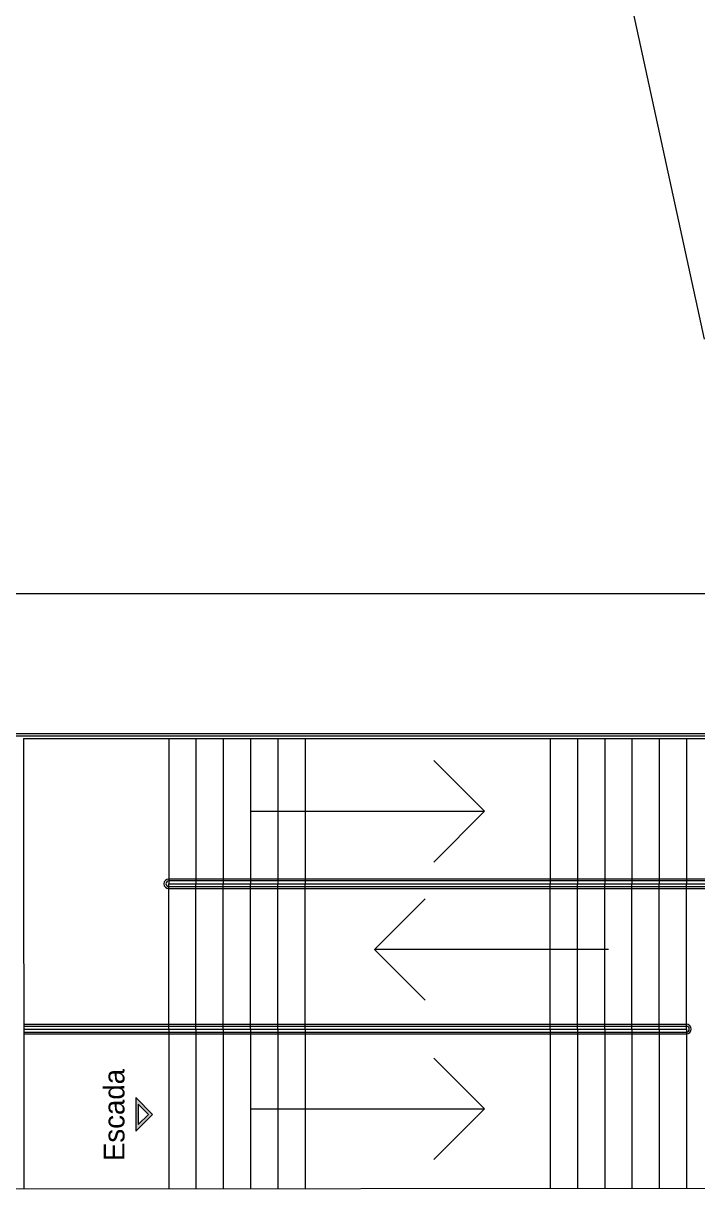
# Model space of a CAD drawing. Header units: millimetres. Extents: x -395 to 1008, y 9 to 692.
# Drawn here: x -345.12 to -338.16, y 26.77 to 38.84 of the extents above; entities that cross this region are included whole.
import ezdxf

# ---------------------------------------------------------------- set-up
doc = ezdxf.new("R2010")
doc.units = ezdxf.units.MM
doc.header["$LTSCALE"] = 0.1
doc.header["$MEASUREMENT"] = 0
doc.layers.add('.10 ultra fina', color=240, linetype='Continuous', lineweight=5)
doc.styles.add('Texto Wilian', font='himalaya.ttf')

# ---------------------------------------------------------------- blocks, each defined once
blk = doc.blocks.new('etwew')
at = {"layer": '.10 ultra fina', "lineweight": 5}
h = blk.add_hatch(color=240, dxfattribs=at)
h.dxf.hatch_style = 1
h.paths.add_polyline_path([(349.236, 87.83), (349.236, 87.484), (349.409, 87.657)])
h.paths.add_polyline_path([(349.263, 87.763), (349.37, 87.657), (349.263, 87.551)], flags=16)
at = {"layer": '.10 ultra fina', "color": 240, "lineweight": 5}
for p, q in [((344.675, 143.652), (355.11, 95.664)), ((329.928, 93.038), (356.428, 93.038)), ((356.383, 91.588), (331.425, 91.588)), ((331.425, 91.568), (356.383, 91.568)), ((348.075, 91.538), (356.428, 91.538)), ((348.075, 91.538), (348.08, 86.889)), ((349.578, 91.538), (349.578, 90.038)), ((349.859, 91.538), (349.859, 90.038)), ((350.141, 91.538), (350.141, 90.038)), ((350.423, 91.538), (350.423, 90.038)), ((350.704, 91.538), (350.704, 90.038)), ((350.986, 91.538), (350.986, 90.038)), ((353.52, 91.538), (353.52, 90.038)), ((353.802, 91.538), (353.802, 90.038)), ((354.083, 91.538), (354.083, 90.038)), ((354.365, 91.538), (354.365, 90.038)), ((354.646, 91.538), (354.646, 90.038)), ((354.928, 91.538), (354.928, 90.038)), ((352.841, 90.788), (352.316, 91.312)), ((350.423, 90.788), (352.841, 90.788)), ((352.841, 90.788), (352.316, 90.263)), ((356.428, 90.088), (349.578, 90.088)), ((356.428, 90.068), (349.578, 90.068)), ((349.578, 90.038), (354.928, 90.038)), ((349.578, 88.538), (349.578, 90.038)), ((349.859, 88.538), (349.859, 90.038)), ((350.141, 88.538), (350.141, 90.038)), ((350.423, 88.538), (350.423, 90.038)), ((350.704, 88.538), (350.704, 90.038)), ((350.986, 88.538), (350.986, 90.038)), ((353.52, 88.538), (353.52, 90.038)), ((353.802, 88.538), (353.802, 90.038)), ((354.083, 88.538), (354.083, 90.038)), ((354.365, 88.538), (354.365, 90.038)), ((354.646, 88.538), (354.646, 90.038)), ((354.928, 88.538), (354.928, 90.038)), ((354.928, 90.038), (356.428, 90.038)), ((356.428, 90.008), (349.578, 90.008)), ((356.428, 89.988), (349.578, 89.988)), ((351.703, 89.36), (352.228, 89.885)), ((354.121, 89.36), (351.703, 89.36)), ((351.703, 89.36), (352.228, 88.836)), ((348.078, 88.588), (354.928, 88.588)), ((348.078, 88.568), (354.928, 88.568)), ((348.078, 88.538), (349.578, 88.538)), ((348.078, 88.508), (354.928, 88.508)), ((348.078, 88.488), (354.928, 88.488)), ((349.578, 88.538), (349.578, 86.891)), ((349.578, 88.538), (354.928, 88.538)), ((349.859, 88.538), (349.859, 86.891)), ((350.141, 88.538), (350.141, 86.891)), ((350.423, 88.538), (350.423, 86.892)), ((350.704, 88.538), (350.704, 86.892)), ((350.986, 88.538), (350.986, 86.892)), ((353.52, 88.538), (353.52, 86.895)), ((353.802, 88.538), (353.802, 86.895)), ((354.083, 88.538), (354.083, 86.895)), ((354.365, 88.538), (354.365, 86.895)), ((354.646, 88.538), (354.646, 86.896)), ((354.928, 88.538), (354.928, 86.896)), ((352.841, 87.715), (352.316, 88.239)), ((349.236, 87.83), (349.236, 87.484)), ((349.409, 87.657), (349.236, 87.83)), ((349.37, 87.657), (349.263, 87.763)), ((349.263, 87.763), (349.263, 87.551)), ((349.236, 87.484), (349.409, 87.657)), ((349.263, 87.551), (349.37, 87.657)), ((350.423, 87.715), (352.841, 87.715)), ((352.841, 87.715), (352.316, 87.19)), ((317.578, 86.859), (394.575, 86.935))]:
    blk.add_line(p, q, dxfattribs=at)
for centre, radius, start, end in [((349.578, 90.038), 0.05, 90, 270), ((349.578, 90.038), 0.03, 90, 270), ((354.928, 88.538), 0.05, 270, 90), ((354.928, 88.538), 0.03, 270, 90)]:
    blk.add_arc(centre, radius, start, end, dxfattribs=at)
at = {"layer": '.10 ultra fina', "color": 240, "lineweight": 5, "style": 'Texto Wilian'}
blk.add_text('Escada', height=0.2133, rotation=90, dxfattribs=at).set_placement((349.12, 87.175))

msp = doc.modelspace()

# ---------------------------------------------------------------- block references
at = {"layer": '.10 ultra fina', "color": 240, "lineweight": 5}
msp.add_blockref('etwew', (-693.2, -60.087), dxfattribs=at)

doc.saveas('drawing.dxf')
